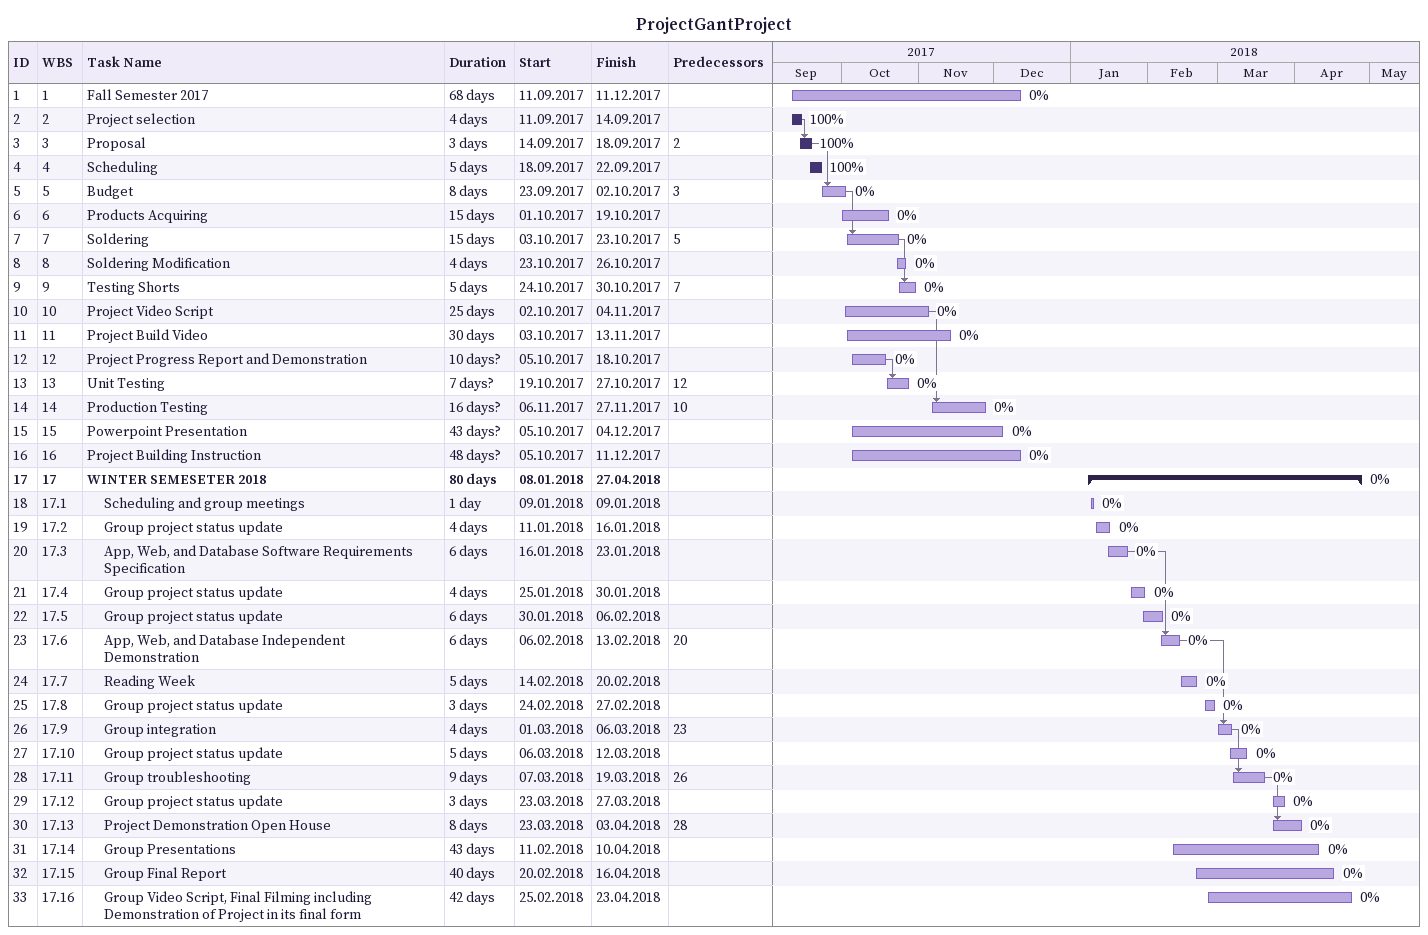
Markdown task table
ProjectGantProject

| ID | WBS | Task | Duration | Start | Finish | Predecessors | % complete |
|---|---|---|---|---|---|---|---|
| 1 | 1 | Fall Semester 2017 | 68d | 2017-09-11 | 2017-12-11 |  | 0 |
| 2 | 2 | Project selection | 4d | 2017-09-11 | 2017-09-14 |  | 100 |
| 3 | 3 | Proposal | 3d | 2017-09-14 | 2017-09-18 | 2 | 100 |
| 4 | 4 | Scheduling | 5d | 2017-09-18 | 2017-09-22 |  | 100 |
| 5 | 5 | Budget | 8d | 2017-09-23 | 2017-10-02 | 3 | 0 |
| 6 | 6 | Products Acquiring | 15d | 2017-10-01 | 2017-10-19 |  | 0 |
| 7 | 7 | Soldering | 15d | 2017-10-03 | 2017-10-23 | 5 | 0 |
| 8 | 8 | Soldering Modification | 4d | 2017-10-23 | 2017-10-26 |  | 0 |
| 9 | 9 | Testing Shorts | 5d | 2017-10-24 | 2017-10-30 | 7 | 0 |
| 10 | 10 | Project Video Script | 25d | 2017-10-02 | 2017-11-04 |  | 0 |
| 11 | 11 | Project Build Video | 30d | 2017-10-03 | 2017-11-13 |  | 0 |
| 12 | 12 | Project Progress Report and Demonstration | 10d? | 2017-10-05 | 2017-10-18 |  | 0 |
| 13 | 13 | Unit Testing | 7d? | 2017-10-19 | 2017-10-27 | 12 | 0 |
| 14 | 14 | Production Testing | 16d? | 2017-11-06 | 2017-11-27 | 10 | 0 |
| 15 | 15 | Powerpoint Presentation | 43d? | 2017-10-05 | 2017-12-04 |  | 0 |
| 16 | 16 | Project Building Instruction | 48d? | 2017-10-05 | 2017-12-11 |  | 0 |
| 17 | 17 | **WINTER SEMESETER 2018** | 80d | 2018-01-08 | 2018-04-27 |  | 0 |
| 18 | 17.1 | Scheduling and group meetings | 1d | 2018-01-09 | 2018-01-09 |  | 0 |
| 19 | 17.2 | Group project status update | 4d | 2018-01-11 | 2018-01-16 |  | 0 |
| 20 | 17.3 | App, Web, and Database Software Requirements Specification | 6d | 2018-01-16 | 2018-01-23 |  | 0 |
| 21 | 17.4 | Group project status update | 4d | 2018-01-25 | 2018-01-30 |  | 0 |
| 22 | 17.5 | Group project status update | 6d | 2018-01-30 | 2018-02-06 |  | 0 |
| 23 | 17.6 | App, Web, and Database Independent Demonstration | 6d | 2018-02-06 | 2018-02-13 | 20 | 0 |
| 24 | 17.7 | Reading Week | 5d | 2018-02-14 | 2018-02-20 |  | 0 |
| 25 | 17.8 | Group project status update | 3d | 2018-02-24 | 2018-02-27 |  | 0 |
| 26 | 17.9 | Group integration | 4d | 2018-03-01 | 2018-03-06 | 23 | 0 |
| 27 | 17.10 | Group project status update | 5d | 2018-03-06 | 2018-03-12 |  | 0 |
| 28 | 17.11 | Group troubleshooting | 9d | 2018-03-07 | 2018-03-19 | 26 | 0 |
| 29 | 17.12 | Group project status update | 3d | 2018-03-23 | 2018-03-27 |  | 0 |
| 30 | 17.13 | Project Demonstration Open House | 8d | 2018-03-23 | 2018-04-03 | 28 | 0 |
| 31 | 17.14 | Group Presentations | 43d | 2018-02-11 | 2018-04-10 |  | 0 |
| 32 | 17.15 | Group Final Report | 40d | 2018-02-20 | 2018-04-16 |  | 0 |
| 33 | 17.16 | Group Video Script, Final Filming including Demonstration of Project in its final form | 42d | 2018-02-25 | 2018-04-23 |  | 0 |
